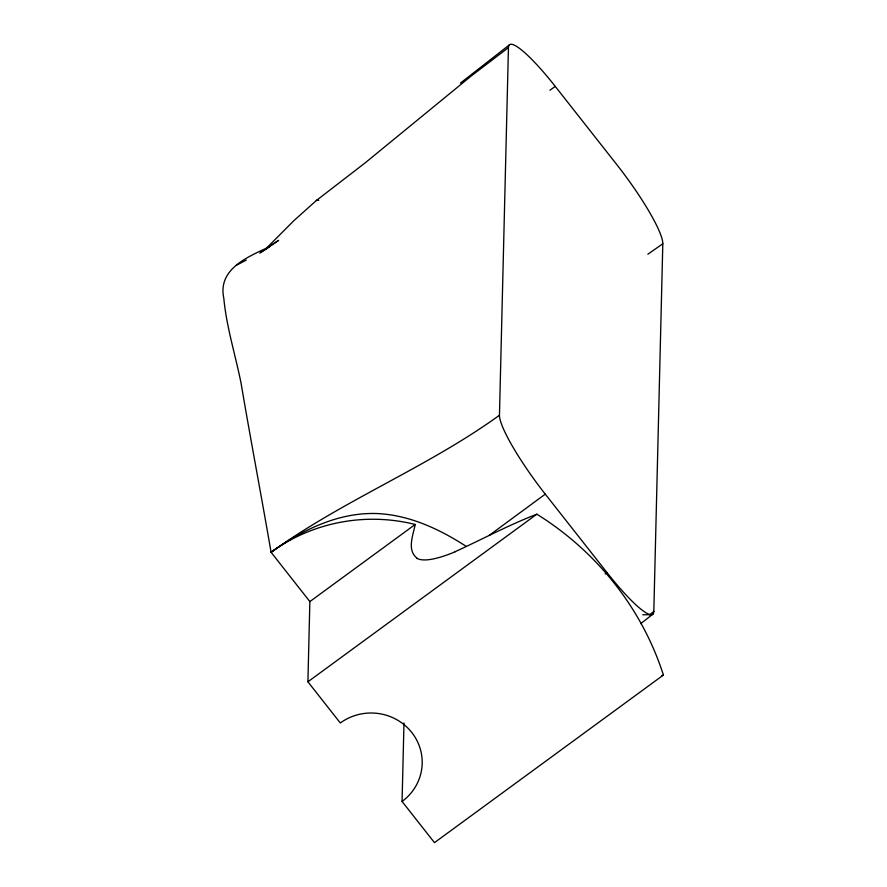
<?xml version="1.0" encoding="UTF-8"?>
<svg xmlns="http://www.w3.org/2000/svg" width="887" height="887" viewBox="0 0 887 887"><rect width="100%" height="100%" fill="white"/><g stroke="black" fill="none" stroke-linecap="round" stroke-linejoin="round"><path stroke-width="1.33" d="M455.042 551.758C482.317 539.218 508.783 525.015 536.846 514.183A306.026 295.327 1.4 0 1 663.421 675.029L434.475 842.65L402.066 801.46A51.002 49.217 1.4 0 0 411.79 732.496A51.002 49.217 1.4 0 0 340.32 722.994L307.911 681.793L309.862 601.586L271.078 552.279C261.377 495.833 250.589 439.553 241.042 383.073C235.377 354.778 226.507 327.048 223.801 298.22C217.481 268.728 248.327 256.72 269.659 246.664L259.758 253.128M402.066 801.46L403.984 722.972M649.683 614.702L653.819 611.409A76.504 12.518 53.8 0 1 607.03 572.614L545.283 494.148A76.504 12.518 53.8 0 1 499.459 415.249L508.451 47.599L471.385 75.861L365.377 162.698L316.326 200.529L293.896 220.652L265.535 249.103L278.64 240.366L260.889 252.307M653.819 611.409L662.811 243.77A76.504 12.518 53.8 0 0 616.986 164.86L555.251 86.394A76.504 12.518 53.8 0 0 508.451 47.599M466.163 546.359C439.874 529.328 410.127 515.369 378.394 513.606C339.211 511.71 302.123 529.894 271.078 552.279A168.652 162.753 1.4 0 1 415.205 524.461C413.12 535.216 406.701 550.073 417.001 558.167M460.408 83.101L509.315 44.938M640.736 623.628L652.965 614.081M489.136 535.438L545.283 494.148M309.862 601.586L415.205 524.461M307.911 681.793L536.846 514.183M605.156 573.989L607.03 572.614M549.94 90.23L555.251 86.394M662.811 243.77L647.832 254.225M271.078 552.279C343.236 500.135 427.301 467.394 499.459 415.249M236.397 265.224L246.298 260.102M661.624 675.805L663.421 675.029M642.753 614.769L651.901 614.658M454.931 551.88A179.329 36.744 -38.2 0 1 416.823 558.322M316.326 200.529A51.002 8.338 53.8 0 1 318.766 200.395"/></g></svg>
